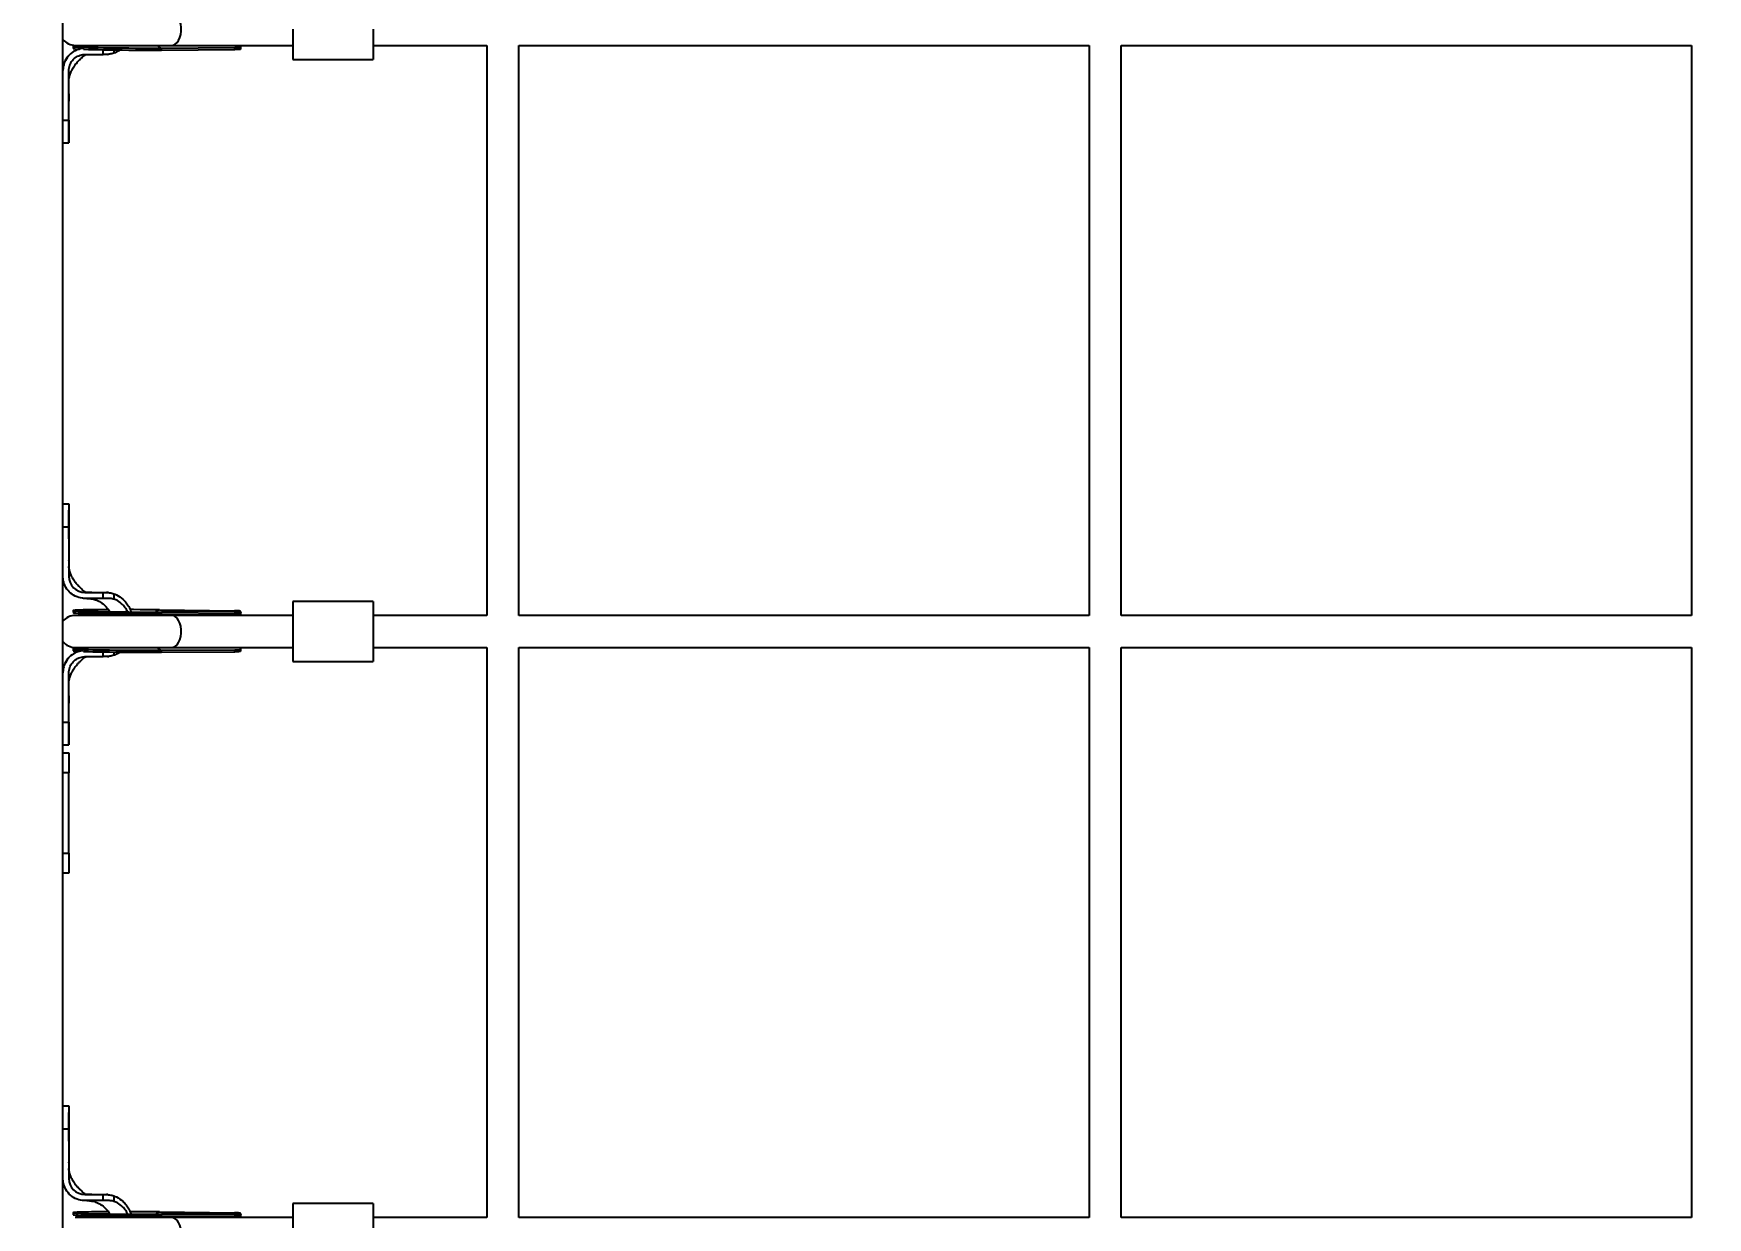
# Model space of a CAD drawing. Header units: millimetres. Extents: x -5107 to 5368, y -4871 to 3692.
# Drawn here: x -1347 to -513, y -481 to 109 of the extents above; entities that cross this region are included whole.
import ezdxf

# ---------------------------------------------------------------- set-up
doc = ezdxf.new("R2010")
doc.units = ezdxf.units.MM
for name, color, linetype in [('DIKOM_ОБЪЕКТ', 7, 'Continuous'), ('DIKOM_РАЗМЕР_ЗОНА', 7, 'Continuous'), ('DIKOM_РАЗМЕР_ОБЪЕКТА', 7, 'Continuous')]:
    doc.layers.add(name, color=color, linetype=linetype)
doc.styles.add('style1', font='arial.ttf', dxfattribs={"width": 0.8})
doc.dimstyles.new('1-50', dxfattribs={"dimtxt": 300, "dimasz": 200, "dimexe": 100, "dimexo": 0, "dimgap": 100, "dimtad": 1, "dimdec": 0, "dimtxsty": 'style1', "dimcen": 0, "dimclrd": 7, "dimclre": 7, "dimadec": 1, "dimazin": 2, "dimtfac": 1, "dimtdec": 0, "dimtmove": 0, "dimatfit": 3, "dimfxl": 0, "dimlwd": 25, "dimlwe": 18, "dimarcsym": 0})

# ---------------------------------------------------------------- blocks, each defined once
blk = doc.blocks.new('*D0')
at = {"layer": 'Defpoints', "color": 0, "transparency": 16777216}
for p in [(3367.78, -130.77), (-2832.22, -728.12), (3367.78, -4175)]:
    blk.add_point(p, dxfattribs=at)
at = {"layer": 'DIKOM_РАЗМЕР_ОБЪЕКТА', "color": 7, "lineweight": 18, "transparency": 16777216}
for p, q in [((3367.78, -130.77), (3367.78, -4275)), ((-2832.22, -728.12), (-2832.22, -4275))]:
    blk.add_line(p, q, dxfattribs=at)
at = {"layer": 'DIKOM_РАЗМЕР_ОБЪЕКТА', "color": 7, "lineweight": 25, "transparency": 16777216}
blk.add_line((-2632.22, -4175), (3167.78, -4175), dxfattribs=at)
at = {"layer": 'DIKOM_РАЗМЕР_ОБЪЕКТА', "color": 7, "transparency": 16777216}
for points in [[(-2632.22, -4141.67), (-2632.22, -4208.33), (-2832.22, -4175)], [(3167.78, -4141.67), (3167.78, -4208.33), (3367.78, -4175)]]:
    blk.add_solid(points, dxfattribs=at)
at = {"layer": 'DIKOM_РАЗМЕР_ОБЪЕКТА', "color": 0, "transparency": 16777216, "insert": (267.78, -3921.83), "char_height": 300, "attachment_point": 5, "style": 'style1'}
blk.add_mtext('6200', dxfattribs=at)
blk = doc.blocks.new('*D1')
at = {"layer": 'Defpoints', "color": 0, "transparency": 16777216}
for p in [(-657.22, 2191.71), (-3179.73, -2108.29), (-657.22, -2108.29)]:
    blk.add_point(p, dxfattribs=at)
at = {"layer": 'DIKOM_РАЗМЕР_ОБЪЕКТА', "color": 7, "lineweight": 18, "transparency": 16777216}
for p, q in [((-657.22, 2191.71), (-3279.73, 2191.71)), ((-657.22, -2108.29), (-3279.73, -2108.29))]:
    blk.add_line(p, q, dxfattribs=at)
at = {"layer": 'DIKOM_РАЗМЕР_ОБЪЕКТА', "color": 7, "lineweight": 25, "transparency": 16777216}
blk.add_line((-3179.73, 1991.71), (-3179.73, -1908.29), dxfattribs=at)
at = {"layer": 'DIKOM_РАЗМЕР_ОБЪЕКТА', "color": 7, "transparency": 16777216}
for points in [[(-3213.07, 1991.71), (-3146.4, 1991.71), (-3179.73, 2191.71)], [(-3213.07, -1908.29), (-3146.4, -1908.29), (-3179.73, -2108.29)]]:
    blk.add_solid(points, dxfattribs=at)
at = {"layer": 'DIKOM_РАЗМЕР_ОБЪЕКТА', "color": 0, "transparency": 16777216, "insert": (-3433.01, -12.59), "char_height": 300, "attachment_point": 5, "rotation": 90, "style": 'style1'}
blk.add_mtext('4300', dxfattribs=at)
blk = doc.blocks.new('*D2')
at = {"layer": 'Defpoints', "color": 0, "transparency": 16777216}
for p in [(5367.78, -33.29), (-4332.22, -586.39), (5367.78, -4770.51)]:
    blk.add_point(p, dxfattribs=at)
at = {"layer": 'DIKOM_РАЗМЕР_ЗОНА', "color": 7, "lineweight": 18, "transparency": 16777216}
for p, q in [((5367.78, -33.29), (5367.78, -4870.51)), ((-4332.22, -586.39), (-4332.22, -4870.51))]:
    blk.add_line(p, q, dxfattribs=at)
at = {"layer": 'DIKOM_РАЗМЕР_ЗОНА', "color": 7, "lineweight": 25, "transparency": 16777216}
blk.add_line((-4132.22, -4770.51), (5167.78, -4770.51), dxfattribs=at)
at = {"layer": 'DIKOM_РАЗМЕР_ЗОНА', "color": 7, "transparency": 16777216}
for points in [[(-4132.22, -4737.18), (-4132.22, -4803.85), (-4332.22, -4770.51)], [(5167.78, -4737.18), (5167.78, -4803.85), (5367.78, -4770.51)]]:
    blk.add_solid(points, dxfattribs=at)
at = {"layer": 'DIKOM_РАЗМЕР_ЗОНА', "color": 0, "transparency": 16777216, "insert": (517.78, -4517.34), "char_height": 300, "attachment_point": 5, "style": 'style1'}
blk.add_mtext('9700', dxfattribs=at)
blk = doc.blocks.new('*D3')
at = {"layer": 'Defpoints', "color": 0, "transparency": 16777216}
for p in [(-1157.22, 3691.71), (-4657.36, -3608.29), (-1157.22, -3608.29)]:
    blk.add_point(p, dxfattribs=at)
at = {"layer": 'DIKOM_РАЗМЕР_ЗОНА', "color": 7, "lineweight": 18, "transparency": 16777216}
for p, q in [((-1157.22, 3691.71), (-4757.36, 3691.71)), ((-1157.22, -3608.29), (-4757.36, -3608.29))]:
    blk.add_line(p, q, dxfattribs=at)
at = {"layer": 'DIKOM_РАЗМЕР_ЗОНА', "color": 7, "lineweight": 25, "transparency": 16777216}
blk.add_line((-4657.36, 3491.71), (-4657.36, -3408.29), dxfattribs=at)
at = {"layer": 'DIKOM_РАЗМЕР_ЗОНА', "color": 7, "transparency": 16777216}
for points in [[(-4690.69, 3491.71), (-4624.02, 3491.71), (-4657.36, 3691.71)], [(-4690.69, -3408.29), (-4624.02, -3408.29), (-4657.36, -3608.29)]]:
    blk.add_solid(points, dxfattribs=at)
at = {"layer": 'DIKOM_РАЗМЕР_ЗОНА', "color": 0, "transparency": 16777216, "insert": (-4910.63, 41.71), "char_height": 300, "attachment_point": 5, "rotation": 90, "style": 'style1'}
blk.add_mtext('7300', dxfattribs=at)

msp = doc.modelspace()

# ---------------------------------------------------------------- linework, layer by layer
at = {"layer": 'DIKOM_ОБЪЕКТ'}
for p, q in [((-1332.22, -808.29), (-1332.22, 491.71)), ((-1217.75, 110.83), (-1217.75, 95.83)), ((-1177.75, 110.83), (-1177.75, 95.83)), ((-1327.11, 102.22), (-1327.11, 101.22)), ((-1326.04, 102.83), (-1278.04, 102.83)), ((-1312.08, 98.28), (-1312.08, 100.65)), ((-1306.87, 100.59), (-1306.87, 98.94)), ((-1283.18, 100.51), (-1283.17, 101.51)), ((-1283.18, 100.51), (-1246.5, 100.7)), ((-1283.17, 101.51), (-1246.5, 101.7)), ((-1278.04, 102.83), (-1217.75, 102.83)), ((-1246.5, 100.7), (-1246.5, 101.7)), ((-1243.62, 101.23), (-1243.61, 102.28)), ((-1177.75, 102.83), (-1121.09, 102.83)), ((-1121.09, 102.83), (-1121.09, -181.17)), ((-1105.09, -181.17), (-1105.09, 102.83)), ((-1105.09, 102.83), (-821.09, 102.83)), ((-821.09, 102.83), (-821.09, -181.17)), ((-805.09, -181.17), (-805.09, 102.83)), ((-805.09, 102.83), (-521.09, 102.83)), ((-521.09, 102.83), (-521.09, -181.17)), ((-1329.92, 97.01), (-1330.96, 95.25)), ((-1329.25, 97.71), (-1329.55, 97.38)), ((-1321.22, 98.28), (-1320.22, 98.28)), ((-1320.22, 98.28), (-1312.08, 98.28)), ((-1309.96, 98.36), (-1309.39, 98.37)), ((-1217.75, 95.83), (-1177.75, 95.83)), ((-1329.22, 65.56), (-1329.22, 90.28)), ((-1332.22, 65.56), (-1329.22, 65.56)), ((-1329.22, 60.87), (-1329.22, 57.76)), ((-1329.22, 60.64), (-1329.22, 58.4)), ((-1329.22, 54.28), (-1329.22, 59.55)), ((-1332.22, 54.28), (-1329.22, 54.28)), ((-1329.22, -125.72), (-1332.22, -125.72)), ((-1329.22, -131.54), (-1329.22, -128.8)), ((-1329.21, -138.24), (-1329.22, -131.6)), ((-1332.22, -137.01), (-1329.22, -137.01)), ((-1329.22, -136.83), (-1329.22, -136.44)), ((-1329.22, -137.01), (-1329.22, -161.72)), ((-1321.22, -169.72), (-1320.22, -169.72)), ((-1320.22, -172.72), (-1321.22, -172.72)), ((-1320.22, -169.72), (-1312.08, -169.72)), ((-1312.08, -172.72), (-1320.22, -172.72)), ((-1312.08, -172.72), (-1312.08, -169.72)), ((-1309.87, -169.77), (-1310.56, -169.76)), ((-1309.58, -169.79), (-1310.37, -169.77)), ((-1306.87, -170.39), (-1306.87, -173.11)), ((-1177.75, -174.17), (-1217.75, -174.17)), ((-1217.75, -174.17), (-1217.75, -189.17)), ((-1177.75, -174.17), (-1177.75, -189.17)), ((-1327.04, -178.78), (-1327.04, -179.78)), ((-1278.04, -181.17), (-1326.04, -181.17)), ((-1284.08, -178.41), (-1246.81, -178.84)), ((-1283.85, -180.65), (-1283.26, -180.49)), ((-1245.39, -179.3), (-1283.18, -179.49)), ((-1283.1, -179.49), (-1283.18, -179.49)), ((-1283.1, -179.49), (-1246.42, -179.31)), ((-1283.1, -180.49), (-1283.1, -179.49)), ((-1283.1, -180.49), (-1246.43, -180.31)), ((-1217.75, -181.17), (-1278.04, -181.17)), ((-1246.43, -180.31), (-1246.42, -179.31)), ((-1243.55, -180.74), (-1243.54, -179.69)), ((-1121.09, -181.17), (-1177.75, -181.17)), ((-821.09, -181.17), (-1105.09, -181.17)), ((-521.09, -181.17), (-805.09, -181.17)), ((-1217.75, -189.17), (-1217.75, -204.17)), ((-1177.75, -189.17), (-1177.75, -204.17)), ((-1327.11, -197.78), (-1327.11, -198.78)), ((-1326.04, -197.17), (-1278.04, -197.17)), ((-1312.08, -201.72), (-1312.08, -199.35)), ((-1306.87, -199.41), (-1306.87, -201.06)), ((-1283.18, -199.49), (-1283.17, -198.49)), ((-1283.18, -199.49), (-1246.5, -199.3)), ((-1283.17, -198.49), (-1246.5, -198.3)), ((-1278.04, -197.17), (-1217.75, -197.17)), ((-1246.5, -199.3), (-1246.5, -198.3)), ((-1243.62, -198.77), (-1243.61, -197.72)), ((-1177.75, -197.17), (-1121.09, -197.17)), ((-1121.09, -197.17), (-1121.09, -481.17)), ((-1105.09, -197.17), (-821.09, -197.17)), ((-1105.09, -481.17), (-1105.09, -197.17)), ((-821.09, -197.17), (-821.09, -481.17)), ((-805.09, -197.17), (-521.09, -197.17)), ((-805.09, -481.17), (-805.09, -197.17)), ((-521.09, -197.17), (-521.09, -481.17)), ((-1329.92, -202.99), (-1330.96, -204.75)), ((-1329.25, -202.29), (-1329.55, -202.62)), ((-1321.22, -201.72), (-1320.22, -201.72)), ((-1320.22, -201.72), (-1312.08, -201.72)), ((-1309.96, -201.64), (-1309.39, -201.63)), ((-1217.75, -204.17), (-1177.75, -204.17)), ((-1329.22, -234.44), (-1329.22, -209.72)), ((-1332.22, -234.44), (-1329.22, -234.44)), ((-1329.22, -239.13), (-1329.22, -242.24)), ((-1329.22, -239.36), (-1329.22, -241.6)), ((-1329.22, -245.72), (-1329.22, -240.45)), ((-1332.22, -245.72), (-1329.22, -245.72)), ((-1332.22, -249.59), (-1329.22, -249.59)), ((-1329.22, -249.59), (-1329.22, -259.59)), ((-1329.22, -259.59), (-1332.22, -259.59)), ((-1329.22, -299.59), (-1329.22, -259.59)), ((-1332.22, -299.59), (-1329.22, -299.59)), ((-1329.22, -299.59), (-1329.22, -309.59)), ((-1329.22, -309.59), (-1332.22, -309.59)), ((-1329.22, -425.72), (-1332.22, -425.72)), ((-1329.22, -431.54), (-1329.22, -428.8)), ((-1329.21, -438.24), (-1329.22, -431.6)), ((-1332.22, -437.01), (-1329.22, -437.01)), ((-1329.22, -436.83), (-1329.22, -436.44)), ((-1329.22, -437.01), (-1329.22, -461.72)), ((-1321.22, -469.72), (-1320.22, -469.72)), ((-1320.22, -472.72), (-1321.22, -472.72)), ((-1320.22, -469.72), (-1312.08, -469.72)), ((-1312.08, -472.72), (-1320.22, -472.72)), ((-1312.08, -472.72), (-1312.08, -469.72)), ((-1309.87, -469.77), (-1310.56, -469.76)), ((-1309.58, -469.79), (-1310.37, -469.77)), ((-1306.87, -470.39), (-1306.87, -473.11)), ((-1177.75, -474.17), (-1217.75, -474.17)), ((-1217.75, -474.17), (-1217.75, -489.17)), ((-1177.75, -474.17), (-1177.75, -489.17)), ((-1327.04, -478.78), (-1327.04, -479.78)), ((-1278.04, -481.17), (-1326.04, -481.17)), ((-1284.08, -478.41), (-1246.81, -478.84)), ((-1283.85, -480.65), (-1283.26, -480.49)), ((-1245.39, -479.3), (-1283.18, -479.49)), ((-1283.1, -479.49), (-1283.18, -479.49)), ((-1283.1, -479.49), (-1246.42, -479.31)), ((-1283.1, -480.49), (-1283.1, -479.49)), ((-1283.1, -480.49), (-1246.43, -480.31)), ((-1217.75, -481.17), (-1278.04, -481.17)), ((-1246.43, -480.31), (-1246.42, -479.31)), ((-1243.55, -480.74), (-1243.54, -479.69)), ((-1121.09, -481.17), (-1177.75, -481.17)), ((-821.09, -481.17), (-1105.09, -481.17)), ((-521.09, -481.17), (-805.09, -481.17))]:
    msp.add_line(p, q, dxfattribs=at)
at = {"layer": 'DIKOM_ОБЪЕКТ', "flags": 128}
for points in [[(-1278.04, 102.83), (-1277.26, 102.94), (-1276.26, 103.4), (-1275.34, 104.21), (-1274.55, 105.33), (-1273.92, 106.71), (-1273.49, 108.28), (-1273.26, 109.97), (-1273.26, 111.7), (-1273.49, 113.38), (-1273.92, 114.95), (-1274.55, 116.33), (-1275.34, 117.45), (-1276.26, 118.26), (-1277.26, 118.72), (-1278.04, 118.83)], [(-1321.17, 102.55), (-1322.16, 102.52), (-1323.81, 102.47), (-1325.14, 102.42), (-1326.14, 102.36), (-1326.79, 102.3), (-1327.09, 102.24), (-1327.03, 102.18), (-1326.62, 102.11), (-1325.86, 102.05), (-1324.75, 101.98), (-1323.32, 101.92), (-1321.57, 101.86), (-1319.53, 101.8), (-1317.22, 101.75), (-1314.67, 101.7), (-1311.91, 101.65), (-1308.96, 101.61), (-1305.87, 101.58), (-1302.66, 101.55), (-1299.38, 101.52), (-1296.06, 101.51), (-1292.75, 101.5), (-1289.47, 101.5), (-1286.26, 101.5), (-1283.17, 101.51)], [(-1322.01, 100.88), (-1321.57, 100.86), (-1319.54, 100.8), (-1317.23, 100.75), (-1314.68, 100.7), (-1311.91, 100.65), (-1308.97, 100.61), (-1305.87, 100.58), (-1302.67, 100.55), (-1299.39, 100.52), (-1296.07, 100.51), (-1292.75, 100.5), (-1289.47, 100.5), (-1286.27, 100.5), (-1283.18, 100.51)], [(-1329.2, -153.88), (-1329.2, -153.74), (-1329.2, -153.59)], [(-1327.04, -179.78), (-1326.96, -179.83), (-1326.55, -179.89), (-1325.79, -179.95), (-1324.68, -180.02), (-1323.25, -180.08), (-1321.5, -180.14), (-1319.46, -180.2), (-1317.15, -180.25), (-1314.6, -180.31), (-1311.84, -180.35), (-1308.89, -180.39), (-1305.8, -180.43), (-1302.59, -180.46), (-1299.31, -180.48), (-1295.99, -180.5), (-1292.68, -180.5), (-1289.4, -180.51), (-1286.19, -180.5), (-1283.1, -180.49)], [(-1309.62, -178.32), (-1309.85, -178.32), (-1312.74, -178.34), (-1315.44, -178.37), (-1317.92, -178.4), (-1320.14, -178.44), (-1322.09, -178.48), (-1323.74, -178.53), (-1325.07, -178.58), (-1326.06, -178.64), (-1326.72, -178.7), (-1327.02, -178.76), (-1326.96, -178.83), (-1326.55, -178.89), (-1325.78, -178.95), (-1324.68, -179.02), (-1323.24, -179.08), (-1321.5, -179.14), (-1319.46, -179.2), (-1317.15, -179.25), (-1314.6, -179.31), (-1311.83, -179.35), (-1308.89, -179.39), (-1305.79, -179.43), (-1302.59, -179.46), (-1299.31, -179.48), (-1295.99, -179.5), (-1292.67, -179.5), (-1289.39, -179.51), (-1286.19, -179.5), (-1283.1, -179.49)], [(-1284.08, -178.41), (-1287.21, -178.37), (-1290.44, -178.34), (-1293.73, -178.32), (-1297.06, -178.31), (-1298.67, -178.3)], [(-1284.55, -181.17), (-1283.86, -180.65), (-1283.85, -180.65)], [(-1278.04, -197.17), (-1277.26, -197.06), (-1276.26, -196.6), (-1275.34, -195.79), (-1274.55, -194.67), (-1273.92, -193.29), (-1273.49, -191.72), (-1273.26, -190.03), (-1273.26, -188.3), (-1273.49, -186.62), (-1273.92, -185.05), (-1274.55, -183.67), (-1275.34, -182.55), (-1276.26, -181.74), (-1277.26, -181.28), (-1278.04, -181.17)], [(-1321.24, -197.46), (-1322.16, -197.48), (-1323.81, -197.53), (-1325.14, -197.58), (-1326.14, -197.64), (-1326.79, -197.7), (-1327.09, -197.76), (-1327.03, -197.82), (-1326.62, -197.89), (-1325.86, -197.95), (-1324.75, -198.02), (-1323.32, -198.08), (-1321.57, -198.14), (-1319.53, -198.2), (-1317.22, -198.25), (-1314.67, -198.3), (-1311.91, -198.35), (-1308.96, -198.39), (-1305.87, -198.42), (-1302.66, -198.45), (-1299.38, -198.48), (-1296.06, -198.49), (-1292.75, -198.5), (-1289.47, -198.5), (-1286.26, -198.5), (-1283.17, -198.49)], [(-1322.01, -199.12), (-1321.57, -199.14), (-1319.54, -199.2), (-1317.23, -199.25), (-1314.68, -199.3), (-1311.91, -199.35), (-1308.97, -199.39), (-1305.87, -199.42), (-1302.67, -199.45), (-1299.39, -199.48), (-1296.07, -199.49), (-1292.75, -199.5), (-1289.47, -199.5), (-1286.27, -199.5), (-1283.18, -199.49)], [(-1329.2, -453.88), (-1329.2, -453.74), (-1329.2, -453.59)], [(-1327.04, -479.78), (-1326.96, -479.83), (-1326.55, -479.89), (-1325.79, -479.95), (-1324.68, -480.02), (-1323.25, -480.08), (-1321.5, -480.14), (-1319.46, -480.2), (-1317.15, -480.25), (-1314.6, -480.31), (-1311.84, -480.35), (-1308.89, -480.39), (-1305.8, -480.43), (-1302.59, -480.46), (-1299.31, -480.48), (-1295.99, -480.5), (-1292.68, -480.5), (-1289.4, -480.51), (-1286.19, -480.5), (-1283.1, -480.49)], [(-1309.62, -478.32), (-1309.85, -478.32), (-1312.74, -478.34), (-1315.44, -478.37), (-1317.92, -478.4), (-1320.14, -478.44), (-1322.09, -478.48), (-1323.74, -478.53), (-1325.07, -478.58), (-1326.06, -478.64), (-1326.72, -478.7), (-1327.02, -478.76), (-1326.96, -478.83), (-1326.55, -478.89), (-1325.78, -478.95), (-1324.68, -479.02), (-1323.24, -479.08), (-1321.5, -479.14), (-1319.46, -479.2), (-1317.15, -479.25), (-1314.6, -479.31), (-1311.83, -479.35), (-1308.89, -479.39), (-1305.79, -479.43), (-1302.59, -479.46), (-1299.31, -479.48), (-1295.99, -479.5), (-1292.67, -479.5), (-1289.39, -479.51), (-1286.19, -479.5), (-1283.1, -479.49)], [(-1284.08, -478.41), (-1287.21, -478.37), (-1290.44, -478.34), (-1293.73, -478.32), (-1297.06, -478.31), (-1298.67, -478.3)], [(-1284.55, -481.17), (-1283.86, -480.65), (-1283.85, -480.65)], [(-1278.04, -497.17), (-1277.26, -497.06), (-1276.26, -496.6), (-1275.34, -495.79), (-1274.55, -494.67), (-1273.92, -493.29), (-1273.49, -491.72), (-1273.26, -490.03), (-1273.26, -488.3), (-1273.49, -486.62), (-1273.92, -485.05), (-1274.55, -483.67), (-1275.34, -482.55), (-1276.26, -481.74), (-1277.26, -481.28), (-1278.04, -481.17)]]:
    msp.add_lwpolyline(points, dxfattribs=at)
at = {"layer": 'DIKOM_ОБЪЕКТ'}
for centre, radius, start, end in [((-1326.04, 110.83), 8, 219.42959, 270), ((-1324, 118.69), 17.74, 259.89041, 270.3494), ((-1282.7, 104.1), 2.63, 208.79314, 259.6009), ((-1321.22, -161.72), 8, 179.99959, 269.99955), ((-1326.04, -189.17), 8, 90, 140.57041), ((-1283.67, -181.05), 2.68, 98.77957, 146.08577), ((-1326.04, -189.17), 8, 219.42959, 270), ((-1324, -181.27), 17.79, 259.90426, 270.33555), ((-1282.7, -195.9), 2.63, 208.80107, 259.59789), ((-1321.22, -461.72), 8, 180.00081, 269.99834), ((-1283.67, -481.05), 2.68, 98.77149, 146.09385)]:
    msp.add_arc(centre, radius, start, end, dxfattribs=at)
for points, knots in [([(-1322.01, 101.23), (-1322.17, 101.23), (-1323.57, 101.14), (-1326.15, 100.33), (-1329.22, 98.14), (-1331.36, 95.03), (-1332.15, 92.24), (-1332.2, 90.64), (-1332.22, 90.28)], [0, 0, 0, 0, 0.029101, 0.255513, 0.481945, 0.707384, 0.932897, 1, 1, 1, 1]), ([(-1303.77, 100.56), (-1303.8, 100.53), (-1304.52, 99.92), (-1305.61, 99.42), (-1306.65, 99.02), (-1306.87, 98.94)], [0, 0, 0, 0, 0.039696, 0.803416, 1, 1, 1, 1]), ([(-1246.5, 101.7), (-1246.01, 101.7), (-1245.04, 101.71), (-1244.05, 101.76), (-1243.59, 102.02), (-1243.58, 102.38), (-1243.77, 102.74), (-1243.82, 102.83)], [0, 0, 0, 0, 0.235717, 0.471539, 0.704186, 0.925335, 1, 1, 1, 1]), ([(-1243.68, 101.23), (-1243.67, 101.13), (-1243.67, 100.88), (-1244.23, 100.75), (-1245.19, 100.7), (-1246.08, 100.7), (-1246.5, 100.7)], [0, 0, 0, 0, 0.189174, 0.465134, 0.746934, 1, 1, 1, 1]), ([(-1329.51, 97.5), (-1329.56, 97.44), (-1329.67, 97.32), (-1329.75, 97.21), (-1329.8, 97.16)], [0, 0, 0, 0, 0.500184, 1, 1, 1, 1]), ([(-1329.22, 85.41), (-1329.19, 85.77), (-1329.15, 86.47), (-1328.67, 88.29), (-1327.96, 90.03), (-1327.19, 91.46), (-1326.49, 92.56), (-1325.83, 93.48), (-1325.11, 94.36), (-1324.26, 95.31), (-1323.22, 96.21), (-1322.45, 97.09), (-1321.76, 97.68), (-1321.24, 98.08), (-1321, 98.18), (-1320.94, 98.2), (-1320.9, 98.22), (-1320.87, 98.23), (-1320.84, 98.24), (-1320.74, 98.26), (-1320.69, 98.26), (-1320.63, 98.28), (-1320.34, 98.28), (-1320.22, 98.28), (-1320.18, 98.28)], [0, 0, 0, 0, 0.150024, 0.285117, 0.400987, 0.491063, 0.549659, 0.595449, 0.653446, 0.721447, 0.788235, 0.844923, 0.895829, 0.920036, 0.924456, 0.926127, 0.927591, 0.929036, 0.930607, 0.93442, 0.957297, 0.976133, 0.990799, 1, 1, 1, 1]), ([(-1329.22, 90.28), (-1329.21, 90.5), (-1329.18, 91.62), (-1328.65, 93.61), (-1327.14, 95.88), (-1324.95, 97.52), (-1322.85, 98.21), (-1321.58, 98.26), (-1321.22, 98.28)], [0, 0, 0, 0, 0.054127, 0.268334, 0.482541, 0.697299, 0.912, 1, 1, 1, 1]), ([(-1311, 98.28), (-1311.09, 98.28), (-1311.45, 98.28), (-1311.81, 98.28), (-1312.08, 98.28)], [0, 0, 0, 0, 0.256701, 1, 1, 1, 1]), ([(-1306.87, 98.94), (-1307.53, 98.75), (-1308.87, 98.35), (-1310.28, 98.3), (-1311, 98.28)], [0, 0, 0, 0, 0.491698, 1, 1, 1, 1]), ([(-1329.2, 85.09), (-1329.2, 85.16), (-1329.2, 85.32), (-1329.2, 85.49), (-1329.2, 85.57)], [0, 0, 0, 0, 0.498059, 1, 1, 1, 1]), ([(-1329.21, 78.73), (-1329.22, 78.74), (-1329.22, 78.81), (-1329.21, 78.43), (-1329.21, 77.59), (-1329.21, 76.42), (-1329.21, 75.5), (-1329.22, 75.08)], [0, 0, 0, 0, 0.064244, 0.306799, 0.549347, 0.7919, 1, 1, 1, 1]), ([(-1329.21, 65.17), (-1329.21, 66.1), (-1329.21, 68.06), (-1329.21, 70.57), (-1329.22, 71.88)], [0, 0, 0, 0, 0.4774623, 1, 1, 1, 1]), ([(-1329.22, 59.91), (-1329.22, 61.03), (-1329.21, 63.36), (-1329.21, 65.85), (-1329.21, 67.15)], [0, 0, 0, 0, 0.47816, 1, 1, 1, 1]), ([(-1329.22, 65.56), (-1329.22, 65.48), (-1329.22, 65.06), (-1329.22, 63.35), (-1329.22, 60.93), (-1329.22, 58.39), (-1329.22, 56.56), (-1329.22, 55.22), (-1329.22, 54.41), (-1329.22, 54.33), (-1329.22, 54.3)], [0, 0, 0, 0, 0.012373, 0.061892, 0.261123, 0.409634, 0.562455, 0.710964, 0.863782, 1, 1, 1, 1]), ([(-1329.22, 59.55), (-1329.22, 59.94), (-1329.22, 60.72), (-1329.22, 61.93), (-1329.21, 62.55)], [0, 0, 0, 0, 0.492049, 1, 1, 1, 1]), ([(-1329.22, -125.75), (-1329.22, -125.74), (-1329.22, -125.65), (-1329.22, -126), (-1329.22, -126.86), (-1329.22, -128.29), (-1329.22, -130.23), (-1329.22, -133), (-1329.22, -135.5), (-1329.22, -137.01)], [0, 0, 0, 0, 0.012296, 0.165142, 0.313683, 0.46653, 0.615072, 0.767919, 1, 1, 1, 1]), ([(-1329.22, -143.05), (-1329.21, -141.74), (-1329.21, -139.24), (-1329.21, -137.29), (-1329.21, -136.35)], [0, 0, 0, 0, 0.52245, 1, 1, 1, 1]), ([(-1329.22, -146.5), (-1329.22, -146.55), (-1329.22, -147.1), (-1329.21, -148.09), (-1329.21, -149.27), (-1329.21, -149.99), (-1329.22, -150.3), (-1329.22, -150.22), (-1329.22, -150.21)], [0, 0, 0, 0, 0.022188, 0.263645, 0.505103, 0.746542, 0.988004, 1, 1, 1, 1]), ([(-1317.91, -169.72), (-1317.87, -169.72), (-1317.79, -169.72), (-1317.97, -169.72), (-1318.63, -169.72), (-1319.36, -169.72), (-1319.91, -169.72), (-1320.41, -169.73), (-1320.68, -169.72), (-1320.75, -169.7), (-1320.79, -169.7), (-1320.86, -169.68), (-1320.89, -169.67), (-1320.92, -169.66), (-1320.95, -169.64), (-1321.02, -169.62), (-1321.26, -169.52), (-1321.76, -169.12), (-1322.49, -168.48), (-1323.33, -167.56), (-1324.36, -166.63), (-1325.22, -165.69), (-1325.88, -164.86), (-1326.5, -163.99), (-1327.19, -162.9), (-1327.97, -161.46), (-1328.68, -159.7), (-1329.15, -157.85), (-1329.19, -157.13), (-1329.22, -156.75)], [0, 0, 0, 0, 0.038805, 0.073968, 0.124841, 0.172223, 0.205993, 0.227862, 0.241702, 0.25434, 0.268538, 0.271438, 0.272634, 0.273739, 0.274883, 0.276193, 0.279645, 0.298271, 0.337818, 0.388349, 0.44668, 0.49412, 0.533658, 0.567927, 0.614053, 0.684939, 0.776099, 0.882284, 1, 1, 1, 1]), ([(-1321.22, -172.72), (-1321.3, -172.72), (-1321.73, -172.72), (-1323.38, -172.6), (-1326.13, -171.8), (-1329.19, -169.61), (-1331.34, -166.53), (-1332.15, -163.73), (-1332.2, -162.11), (-1332.22, -161.72)], [0, 0, 0, 0, 0.014799, 0.074106, 0.288779, 0.503449, 0.718029, 0.933083, 1, 1, 1, 1]), ([(-1320.26, -172.72), (-1319.84, -172.73), (-1318.99, -172.76), (-1317.73, -172.94), (-1316.53, -173.24), (-1314.83, -173.83), (-1312.73, -174.95), (-1310.58, -176.89), (-1309.25, -178.51), (-1308.82, -179.52), (-1308.76, -179.65)], [0, 0, 0, 0, 0.0906255, 0.180695, 0.2686431, 0.3542953, 0.5625753, 0.7678995, 0.969526, 1, 1, 1, 1]), ([(-1312.08, -169.72), (-1311.98, -169.72), (-1311.62, -169.72), (-1311.26, -169.72), (-1311, -169.72)], [0, 0, 0, 0, 0.256137, 1, 1, 1, 1]), ([(-1306.87, -173.11), (-1306.95, -173.09), (-1307.35, -172.97), (-1308.09, -172.82), (-1308.94, -172.73), (-1310.12, -172.72), (-1311.11, -172.72), (-1311.93, -172.72), (-1312.08, -172.72)], [0, 0, 0, 0, 0.04842, 0.242102, 0.435727, 0.532488, 0.919395, 1, 1, 1, 1]), ([(-1310.99, -169.72), (-1310.3, -169.75), (-1308.89, -169.8), (-1307.55, -170.19), (-1306.87, -170.39)], [0, 0, 0, 0, 0.492107, 1, 1, 1, 1]), ([(-1306.87, -170.39), (-1306.43, -170.56), (-1304.74, -171.22), (-1302.6, -172.75), (-1300.65, -174.88), (-1299.33, -176.88), (-1298.49, -178.5), (-1298.19, -179.5), (-1298.14, -179.68)], [0, 0, 0, 0, 0.107198, 0.415495, 0.589137, 0.762854, 0.958558, 1, 1, 1, 1]), ([(-1299.91, -179.68), (-1299.96, -179.54), (-1300.28, -178.64), (-1301.28, -177.14), (-1303.1, -175.02), (-1305.11, -173.7), (-1306.53, -173.22), (-1306.87, -173.11)], [0, 0, 0, 0, 0.044107, 0.287587, 0.540035, 0.892543, 1, 1, 1, 1]), ([(-1322.7, -180.46), (-1322.73, -180.51), (-1322.79, -180.59), (-1322.26, -181), (-1322.04, -181.17)], [0, 0, 0, 0, 0.574567, 1, 1, 1, 1]), ([(-1283.92, -179.66), (-1284.98, -179.67), (-1287.07, -179.68), (-1290.32, -179.68), (-1293.53, -179.69), (-1296.66, -179.68), (-1299.66, -179.68), (-1303.39, -179.67), (-1307.62, -179.65), (-1311.93, -179.64), (-1315.36, -179.64), (-1317.94, -179.66), (-1319.76, -179.7), (-1320.89, -179.79), (-1321.5, -179.88), (-1321.55, -180.01), (-1321.57, -180.05)], [0, 0, 0, 0, 0.069559, 0.136979, 0.20223, 0.265317, 0.326201, 0.384874, 0.495391, 0.596972, 0.689603, 0.773296, 0.848128, 0.914231, 0.971785, 1, 1, 1, 1]), ([(-1243.77, -179.47), (-1243.76, -179.36), (-1243.76, -179.08), (-1244.34, -178.93), (-1245.36, -178.86), (-1246.32, -178.85), (-1246.81, -178.84)], [0, 0, 0, 0, 0.189929, 0.454966, 0.723289, 1, 1, 1, 1]), ([(-1243.73, -181.17), (-1243.67, -181.08), (-1243.47, -180.73), (-1243.57, -180.46), (-1244.1, -180.3), (-1245.07, -180.3), (-1245.98, -180.3), (-1246.43, -180.31)], [0, 0, 0, 0, 0.086115, 0.324405, 0.54771, 0.776042, 1, 1, 1, 1]), ([(-1246.42, -179.31), (-1245.94, -179.3), (-1244.96, -179.29), (-1244, -179.32), (-1243.54, -179.41), (-1243.59, -179.63), (-1243.6, -179.69)], [0, 0, 0, 0, 0.294955, 0.590048, 0.881897, 1, 1, 1, 1]), ([(-1322.01, -198.77), (-1322.17, -198.77), (-1323.57, -198.86), (-1326.15, -199.67), (-1329.22, -201.86), (-1331.36, -204.97), (-1332.15, -207.76), (-1332.2, -209.36), (-1332.22, -209.72)], [0, 0, 0, 0, 0.029102, 0.255514, 0.481943, 0.707383, 0.932904, 1, 1, 1, 1]), ([(-1303.77, -199.44), (-1303.8, -199.47), (-1304.52, -200.08), (-1305.61, -200.58), (-1306.65, -200.98), (-1306.87, -201.06)], [0, 0, 0, 0, 0.039696, 0.803416, 1, 1, 1, 1]), ([(-1246.5, -198.3), (-1246.01, -198.3), (-1245.04, -198.29), (-1244.05, -198.24), (-1243.59, -197.98), (-1243.57, -197.62), (-1243.77, -197.27), (-1243.81, -197.18)], [0, 0, 0, 0, 0.236417, 0.472939, 0.706281, 0.928082, 1, 1, 1, 1]), ([(-1243.68, -198.77), (-1243.67, -198.87), (-1243.67, -199.12), (-1244.23, -199.25), (-1245.19, -199.3), (-1246.08, -199.3), (-1246.5, -199.3)], [0, 0, 0, 0, 0.1891741, 0.4651329, 0.7469332, 1, 1, 1, 1]), ([(-1329.51, -202.5), (-1329.56, -202.56), (-1329.67, -202.68), (-1329.75, -202.79), (-1329.8, -202.84)], [0, 0, 0, 0, 0.500184, 1, 1, 1, 1]), ([(-1329.22, -214.59), (-1329.19, -214.23), (-1329.15, -213.53), (-1328.67, -211.71), (-1327.96, -209.97), (-1327.19, -208.54), (-1326.49, -207.44), (-1325.83, -206.52), (-1325.11, -205.64), (-1324.26, -204.69), (-1323.22, -203.79), (-1322.45, -202.91), (-1321.76, -202.32), (-1321.24, -201.91), (-1321, -201.82), (-1320.94, -201.8), (-1320.9, -201.78), (-1320.87, -201.77), (-1320.84, -201.76), (-1320.74, -201.74), (-1320.69, -201.74), (-1320.63, -201.72), (-1320.34, -201.72), (-1320.22, -201.72), (-1320.18, -201.72)], [0, 0, 0, 0, 0.150023, 0.285118, 0.400987, 0.491061, 0.549657, 0.59545, 0.653444, 0.721448, 0.788233, 0.844924, 0.895828, 0.920037, 0.924455, 0.926126, 0.92759, 0.929036, 0.930606, 0.93442, 0.957297, 0.976133, 0.990799, 1, 1, 1, 1]), ([(-1329.22, -209.72), (-1329.21, -209.5), (-1329.18, -208.38), (-1328.65, -206.39), (-1327.14, -204.12), (-1324.95, -202.48), (-1322.85, -201.79), (-1321.58, -201.74), (-1321.22, -201.72)], [0, 0, 0, 0, 0.054127, 0.268334, 0.482542, 0.697301, 0.912, 1, 1, 1, 1]), ([(-1311, -201.72), (-1311.09, -201.72), (-1311.45, -201.72), (-1311.81, -201.72), (-1312.08, -201.72)], [0, 0, 0, 0, 0.256701, 1, 1, 1, 1]), ([(-1306.87, -201.06), (-1307.53, -201.25), (-1308.87, -201.65), (-1310.28, -201.7), (-1311, -201.72)], [0, 0, 0, 0, 0.491693, 1, 1, 1, 1]), ([(-1329.2, -214.91), (-1329.2, -214.84), (-1329.2, -214.68), (-1329.2, -214.51), (-1329.2, -214.43)], [0, 0, 0, 0, 0.498082, 1, 1, 1, 1]), ([(-1329.21, -221.27), (-1329.22, -221.26), (-1329.22, -221.19), (-1329.21, -221.57), (-1329.21, -222.41), (-1329.21, -223.58), (-1329.21, -224.5), (-1329.22, -224.92)], [0, 0, 0, 0, 0.0642433, 0.3067938, 0.5493369, 0.7918851, 1, 1, 1, 1]), ([(-1329.21, -234.83), (-1329.21, -233.9), (-1329.21, -231.94), (-1329.21, -229.43), (-1329.22, -228.12)], [0, 0, 0, 0, 0.477465, 1, 1, 1, 1]), ([(-1329.22, -240.09), (-1329.22, -238.97), (-1329.21, -236.64), (-1329.21, -234.15), (-1329.21, -232.85)], [0, 0, 0, 0, 0.4781489, 1, 1, 1, 1]), ([(-1329.22, -234.44), (-1329.22, -234.52), (-1329.22, -234.94), (-1329.22, -236.65), (-1329.22, -239.07), (-1329.22, -241.61), (-1329.22, -243.44), (-1329.22, -244.78), (-1329.22, -245.59), (-1329.22, -245.67), (-1329.22, -245.7)], [0, 0, 0, 0, 0.0123774, 0.0618961, 0.2611274, 0.4096374, 0.5624548, 0.7109658, 0.8637824, 1, 1, 1, 1]), ([(-1329.22, -240.45), (-1329.22, -240.06), (-1329.22, -239.28), (-1329.22, -238.07), (-1329.21, -237.45)], [0, 0, 0, 0, 0.492053, 1, 1, 1, 1]), ([(-1329.22, -425.75), (-1329.22, -425.74), (-1329.22, -425.65), (-1329.22, -426), (-1329.22, -426.86), (-1329.22, -428.29), (-1329.22, -430.23), (-1329.22, -433), (-1329.22, -435.5), (-1329.22, -437.01)], [0, 0, 0, 0, 0.012296, 0.165142, 0.313683, 0.46653, 0.615068, 0.767915, 1, 1, 1, 1]), ([(-1329.22, -443.05), (-1329.21, -441.74), (-1329.21, -439.24), (-1329.21, -437.29), (-1329.21, -436.35)], [0, 0, 0, 0, 0.52245, 1, 1, 1, 1]), ([(-1329.22, -446.5), (-1329.22, -446.55), (-1329.22, -447.1), (-1329.21, -448.09), (-1329.21, -449.27), (-1329.21, -449.99), (-1329.22, -450.3), (-1329.22, -450.22), (-1329.22, -450.21)], [0, 0, 0, 0, 0.0221696, 0.2636275, 0.5050874, 0.7465378, 0.9880012, 1, 1, 1, 1]), ([(-1317.91, -469.72), (-1317.87, -469.72), (-1317.79, -469.72), (-1317.97, -469.72), (-1318.63, -469.72), (-1319.36, -469.72), (-1319.91, -469.72), (-1320.41, -469.73), (-1320.68, -469.72), (-1320.75, -469.7), (-1320.79, -469.7), (-1320.86, -469.68), (-1320.89, -469.67), (-1320.92, -469.66), (-1320.95, -469.64), (-1321.02, -469.62), (-1321.26, -469.52), (-1321.76, -469.12), (-1322.49, -468.48), (-1323.33, -467.56), (-1324.36, -466.63), (-1325.22, -465.69), (-1325.88, -464.86), (-1326.5, -463.99), (-1327.19, -462.9), (-1327.97, -461.46), (-1328.68, -459.7), (-1329.15, -457.85), (-1329.19, -457.13), (-1329.22, -456.75)], [0, 0, 0, 0, 0.038805, 0.073968, 0.124841, 0.172223, 0.205993, 0.227862, 0.241702, 0.25434, 0.268538, 0.271437, 0.272635, 0.273739, 0.274884, 0.276193, 0.279645, 0.298271, 0.337817, 0.38835, 0.44668, 0.494118, 0.533657, 0.567928, 0.614054, 0.684938, 0.776099, 0.882283, 1, 1, 1, 1]), ([(-1321.22, -472.72), (-1321.3, -472.72), (-1321.73, -472.72), (-1323.38, -472.6), (-1326.13, -471.8), (-1329.19, -469.61), (-1331.34, -466.53), (-1332.15, -463.73), (-1332.2, -462.11), (-1332.22, -461.72)], [0, 0, 0, 0, 0.014799, 0.074107, 0.288783, 0.503453, 0.718035, 0.933089, 1, 1, 1, 1]), ([(-1320.26, -472.72), (-1319.84, -472.73), (-1318.99, -472.76), (-1317.73, -472.94), (-1316.53, -473.24), (-1314.83, -473.83), (-1312.73, -474.95), (-1310.58, -476.89), (-1309.25, -478.51), (-1308.82, -479.52), (-1308.76, -479.65)], [0, 0, 0, 0, 0.090625, 0.180695, 0.268641, 0.354296, 0.562571, 0.767894, 0.969526, 1, 1, 1, 1]), ([(-1312.08, -469.72), (-1311.98, -469.72), (-1311.62, -469.72), (-1311.26, -469.72), (-1311, -469.72)], [0, 0, 0, 0, 0.256137, 1, 1, 1, 1]), ([(-1306.87, -473.11), (-1306.95, -473.09), (-1307.35, -472.97), (-1308.09, -472.82), (-1308.94, -472.73), (-1310.12, -472.72), (-1311.11, -472.72), (-1311.93, -472.72), (-1312.08, -472.72)], [0, 0, 0, 0, 0.048414, 0.242097, 0.435725, 0.532486, 0.919395, 1, 1, 1, 1]), ([(-1310.99, -469.72), (-1310.3, -469.75), (-1308.89, -469.8), (-1307.55, -470.19), (-1306.87, -470.39)], [0, 0, 0, 0, 0.492102, 1, 1, 1, 1]), ([(-1306.87, -470.39), (-1306.43, -470.56), (-1304.74, -471.22), (-1302.6, -472.75), (-1300.65, -474.88), (-1299.33, -476.88), (-1298.49, -478.5), (-1298.19, -479.5), (-1298.14, -479.68)], [0, 0, 0, 0, 0.107199, 0.415499, 0.589134, 0.762861, 0.958558, 1, 1, 1, 1]), ([(-1299.91, -479.68), (-1299.96, -479.54), (-1300.28, -478.64), (-1301.28, -477.14), (-1303.1, -475.02), (-1305.11, -473.7), (-1306.53, -473.22), (-1306.87, -473.11)], [0, 0, 0, 0, 0.044107, 0.287577, 0.540035, 0.892543, 1, 1, 1, 1]), ([(-1322.7, -480.46), (-1322.73, -480.51), (-1322.79, -480.59), (-1322.26, -481), (-1322.04, -481.17)], [0, 0, 0, 0, 0.574567, 1, 1, 1, 1]), ([(-1283.92, -479.66), (-1284.98, -479.67), (-1287.07, -479.68), (-1290.32, -479.68), (-1293.53, -479.69), (-1296.66, -479.68), (-1299.66, -479.68), (-1303.39, -479.67), (-1307.62, -479.65), (-1311.93, -479.64), (-1315.36, -479.64), (-1317.94, -479.66), (-1319.76, -479.7), (-1320.89, -479.79), (-1321.5, -479.88), (-1321.55, -480.01), (-1321.57, -480.05)], [0, 0, 0, 0, 0.069559, 0.136979, 0.20223, 0.265317, 0.326201, 0.384874, 0.495391, 0.596972, 0.689603, 0.773296, 0.848128, 0.914231, 0.971786, 1, 1, 1, 1]), ([(-1243.77, -479.47), (-1243.76, -479.36), (-1243.76, -479.08), (-1244.34, -478.93), (-1245.36, -478.86), (-1246.32, -478.85), (-1246.81, -478.84)], [0, 0, 0, 0, 0.189934, 0.454969, 0.723291, 1, 1, 1, 1]), ([(-1243.73, -481.17), (-1243.67, -481.08), (-1243.47, -480.73), (-1243.57, -480.46), (-1244.1, -480.3), (-1245.07, -480.3), (-1245.98, -480.3), (-1246.43, -480.31)], [0, 0, 0, 0, 0.086116, 0.324406, 0.547709, 0.776042, 1, 1, 1, 1]), ([(-1246.42, -479.31), (-1245.94, -479.3), (-1244.96, -479.29), (-1244, -479.32), (-1243.54, -479.41), (-1243.59, -479.63), (-1243.6, -479.69)], [0, 0, 0, 0, 0.294955, 0.590048, 0.881897, 1, 1, 1, 1])]:
    msp.add_open_spline(points, degree=3, knots=knots, dxfattribs=at)

# ---------------------------------------------------------------- dimensions: what is measured, and where the dimension line sits
at = {"layer": 'DIKOM_РАЗМЕР_ЗОНА'}
dim = msp.add_linear_dim(base=(-4657.36, -3608.29), p1=(-1157.22, 3691.71), p2=(-1157.22, -3608.29), angle=90, dimstyle='1-50', dxfattribs=at)
dim.commit()
dim.dimension.update_dxf_attribs({"geometry": '*D3', "text_midpoint": (-4657.36, 41.71), "dimtype": 160})
dim = msp.add_linear_dim(base=(5367.78, -4770.51), p1=(-4332.22, -586.39), p2=(5367.78, -33.29), dimstyle='1-50', dxfattribs=at)
dim.commit()
dim.dimension.update_dxf_attribs({"geometry": '*D2', "text_midpoint": (517.78, -4770.51), "dimtype": 160})
at = {"layer": 'DIKOM_РАЗМЕР_ОБЪЕКТА'}
dim = msp.add_linear_dim(base=(-3179.73, -2108.29), p1=(-657.22, 2191.71), p2=(-657.22, -2108.29), angle=90, dimstyle='1-50', dxfattribs=at)
dim.commit()
dim.dimension.update_dxf_attribs({"geometry": '*D1', "text_midpoint": (-3179.73, -12.59), "dimtype": 160})
dim = msp.add_linear_dim(base=(3367.78, -4175), p1=(-2832.22, -728.12), p2=(3367.78, -130.77), dimstyle='1-50', dxfattribs=at)
dim.commit()
dim.dimension.update_dxf_attribs({"geometry": '*D0', "text_midpoint": (267.78, -4175), "dimtype": 160})

doc.saveas('drawing.dxf')
